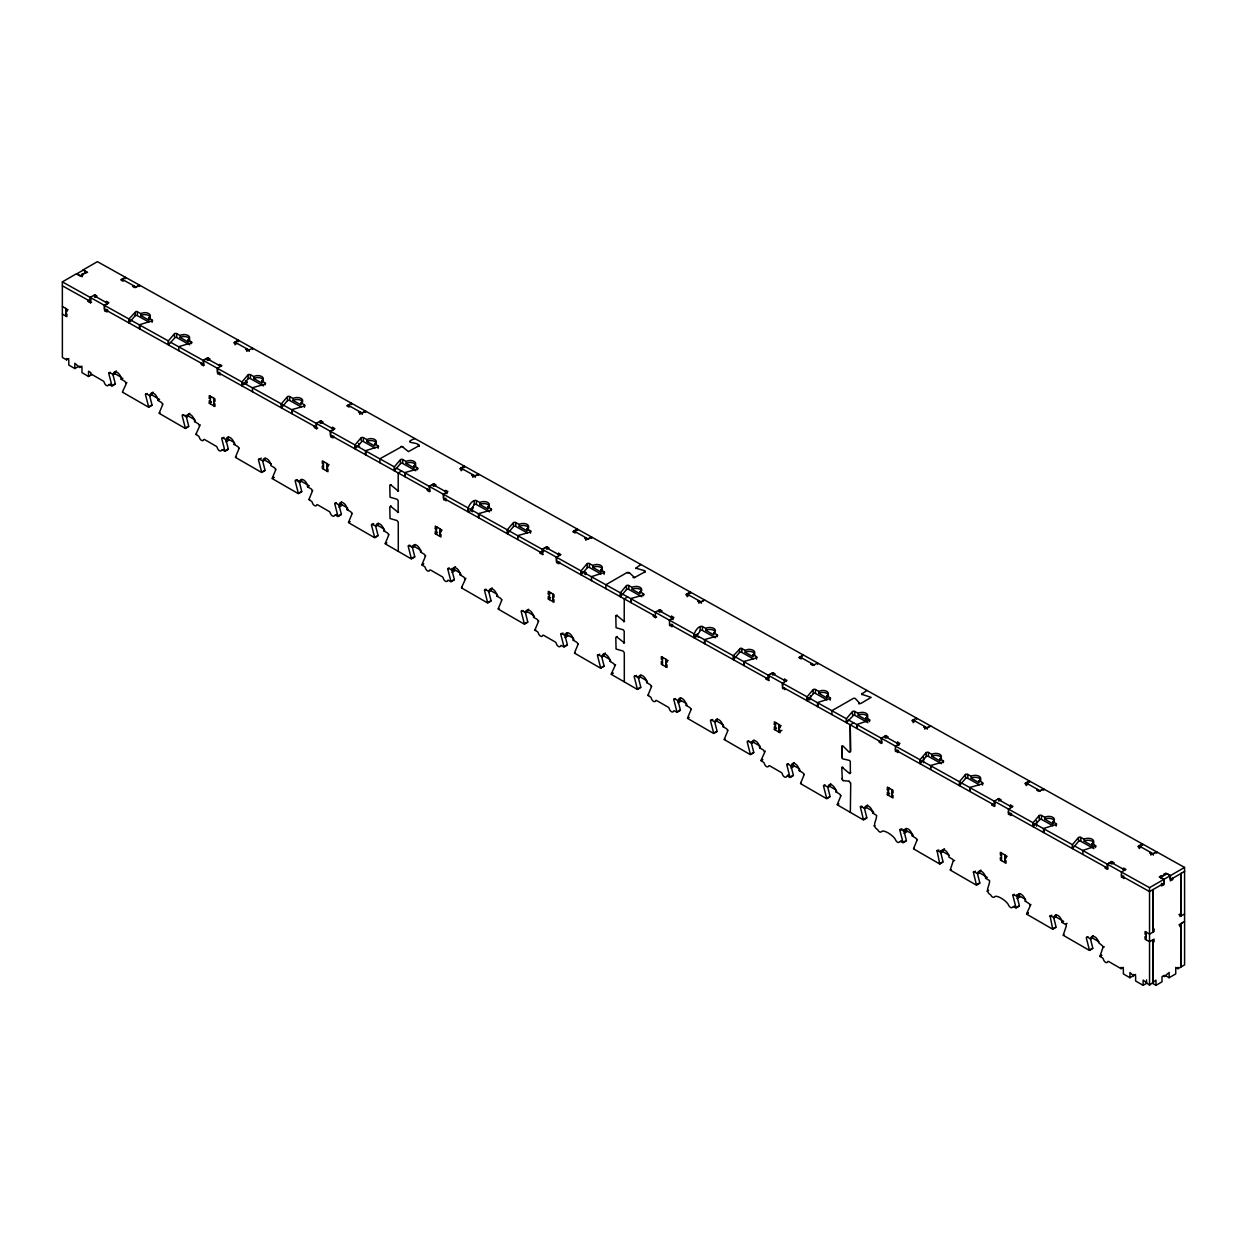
<?xml version="1.0" encoding="UTF-8"?>
<svg xmlns="http://www.w3.org/2000/svg" width="1247" height="1247" viewBox="0 0 1247 1247"><rect width="100%" height="100%" fill="white"/><g stroke="black" fill="none" stroke-linecap="round" stroke-linejoin="round"><path stroke-width="1.5" d="M68.788 358.528L66.527 359.837L62.381 357.453L62.35 281.884L76.566 273.685L80.961 276.133L83.222 274.823L82.084 274.184L82.131 276.818M398.292 551.392L398.261 522.244L397.092 520.56L390.046 518.534L389.781 506.983L391.137 506.001M390.451 506.173L398.167 512.314L398.167 500.593L397.092 499.252L390.046 497.21L389.781 485.675L390.981 485.067L398.167 490.991L398.229 472.956L401.628 470.992M624.311 681.875L624.295 652.742L623.11 651.059L616.065 649.017L615.8 637.482L617.156 636.484M616.486 636.671L624.201 642.797L624.201 631.091L623.11 629.751L616.065 627.709L615.8 616.158L617 615.55L624.201 621.489L624.264 598.903L627.646 596.939M850.766 772.532L850.345 772.781A1.606 0.92 60 0 1 849.659 773.592L842.084 767.279A1.606 0.92 60 0 0 841.819 767.965L842.239 778.268M853.665 722.87L850.22 724.788L850.22 751.988A1.606 0.92 60 0 1 848.88 751.879L843.019 746.049A1.606 0.92 60 0 0 841.85 746.376L841.819 757.21A1.606 0.92 60 0 0 842.504 758.8L849.41 760.405A1.606 0.92 60 0 1 850.314 761.917L850.345 772.781M1146.539 979.893L1146.539 983.384L1143.14 985.333L1143.14 980.111L1149.547 985.114L1149.531 887.661L1074.805 846.089M1152.961 939.786L1152.929 983.166L1152.929 942.389L1154.067 941.734L1154.067 939.131L1149.547 941.734L1145.058 939.147L1145.058 936.544L1146.18 937.183M1181.252 873.352L1181.221 915.875L1178.945 914.565M82.084 274.184L87.555 272.314L83.159 269.866L97.391 261.667L1184.572 867.429L1184.603 913.911L1180.052 916.514L1180.052 913.895L1181.19 913.24L1181.19 873.274M906.429 840.837L903.046 842.801L900.318 841.289L899.274 842.177A3.195 1.839 60 0 1 895.642 840.088C894.458 836.176 883.079 828.522 881.333 831.827A3.195 1.839 60 0 1 877.701 829.738C871.435 825.919 876.329 821.617 876.657 815.6A1.559 0.904 60 0 0 876.049 815.039L872.651 813.075A5.58 3.227 60 0 0 872.37 811.236M1019.438 906.086L1016.056 908.05L1013.328 906.538L1012.283 907.426A3.195 1.839 60 0 1 1008.667 905.338C1007.467 901.425 996.104 893.756 994.342 897.076A3.195 1.839 60 0 1 990.726 894.972C984.444 891.153 989.339 886.866 989.666 880.85A1.559 0.904 60 0 0 989.058 880.273L985.66 878.324L987.359 877.342M1123.36 967.376L1121.1 968.685L1108.739 961.546A1.59 0.92 60 0 0 1107.679 961.811L1107.352 962.31A3.195 1.839 60 0 1 1103.735 960.221L1103.408 959.348A1.59 0.92 60 0 0 1102.348 957.852L1099.963 956.387M1092.247 948.39L1089.426 950.027L1086.246 937.682L1087.166 936.933L1090.766 938.991L1092.606 936.84A5.596 3.227 60 0 1 1093.105 935.889M867.694 717.851L867.616 716.807A5.58 3.164 -0.9 0 0 862.378 714.344A5.643 3.195 -0.9 0 0 860.555 714.484A5.596 3.18 -0.8 0 0 858.17 715.31M1093.713 843.783L1093.635 842.738A5.596 3.18 -0.8 0 0 1087.478 840.307L1086.573 840.431A5.549 3.149 -0.9 0 0 1084.22 841.242L1084.189 839.278L1080.79 837.392A1.606 0.904 -0.9 0 0 1078.53 837.407L1072.623 844.437L1072.669 847.399M842.239 756.96L841.85 746.376M418.867 446.395C420.208 441.095 400.49 444.337 414.892 438.57M861.88 694.002L866.93 690.448M645.12 571.438L644.668 572.498L644.59 570.69L635.876 568.18L640.911 564.517M862.036 693.8L861.864 693.503A1.606 0.904 -0.9 0 0 861.895 694.127A1.606 0.904 -0.9 0 0 862.628 694.579L871.139 697.369L860.913 703.448A1.574 0.904 -0.9 0 1 859.822 703.433L855.473 698.71A1.606 0.904 -0.9 0 0 854.647 698.304A1.606 0.904 -0.9 0 0 853.556 698.304L831.905 710.665L831.952 714.625M122.502 391.792L126.82 382.47M159.211 412.975L162.952 403.997M195.919 434.174L200.237 424.853M235.512 457.026L239.253 448.047M272.22 478.225L275.977 469.231M308.929 499.423L312.685 490.43M348.521 522.275L352.278 513.296M385.229 543.474L388.986 534.48M421.938 564.673L425.695 555.679M461.53 587.524L465.848 578.203M498.239 608.723L501.995 599.729M534.947 629.906L538.704 620.928M574.54 652.773L578.296 643.779M611.248 673.972L615.566 664.651M647.972 695.156L651.713 686.177M687.549 718.023L691.306 709.029M724.273 739.206L728.014 730.228M760.982 760.405L765.284 751.084M800.574 783.272L804.315 774.278M837.283 804.455L841.024 795.461M913.583 848.506L917.324 839.527M940.3 850.844L943.137 862.036L939.755 864L937.027 850.454A1.559 0.904 60 0 1 937.65 850.61L941.033 852.558A5.58 3.227 60 0 1 941.688 850.438L942.826 849.768A5.58 3.227 60 0 1 947.143 852.278L948.312 854.257A5.58 3.227 60 0 1 948.92 857.125L952.334 859.089A1.559 0.904 60 0 1 953.378 860.492L950.292 869.705M1026.593 913.755L1030.91 904.449M1053.715 917.636L1056.147 927.285L1052.764 929.249L1050.036 915.703A1.559 0.904 60 0 1 1050.66 915.844L1054.058 917.808A5.58 3.227 60 0 1 1054.697 915.672L1055.85 915.017A5.58 3.227 60 0 1 1060.168 917.527L1061.322 919.507A5.58 3.227 60 0 1 1061.945 922.359L1065.359 924.323A1.559 0.904 60 0 1 1066.388 925.742L1063.301 934.954M1100.01 956.137L1103.112 946.941A1.59 0.92 60 0 0 1102.473 945.849L1098.607 942.685A5.58 3.227 60 0 0 1095.427 937.214L1093.26 936.201A5.58 3.227 60 0 0 1090.766 938.991M906.475 828.538L906.304 828.865A5.612 3.242 60 0 0 906.023 830.393L904.324 831.359L900.318 829.271A1.621 0.935 60 0 0 899.804 830.066L902.999 842.395L905.821 840.774M1019.687 893.507L1019.313 894.115A5.612 3.242 60 0 0 1019.033 895.627L1017.349 896.609L1013.328 894.504A1.621 0.935 60 0 0 1012.829 895.315L1016.009 907.645L1018.83 906.008M400.895 446.66A1.59 0.904 -0.8 0 1 401.893 446.379L408.502 451.617L419.023 445.709M129.189 318.764L135.907 311.485A1.574 0.888 -0.9 0 1 137.341 311.719L140.755 313.605L143.623 312.716A5.565 3.149 -0.9 0 1 150.17 315.117A5.565 3.149 -0.9 0 1 150.201 316.379L148.674 318.016L148.689 319.996L140.786 315.585L140.755 313.605M242.261 385.682L248.184 378.667L248.122 375.207M281.339 407.816L281.276 403.872L287.465 396.64A1.606 0.904 -0.9 0 1 288.587 396.359L288.914 396.375A1.621 0.92 -0.9 0 1 289.725 396.608L293.107 398.494A5.612 3.18 -0.9 0 1 301.041 398.416A5.58 3.164 -0.9 0 1 301.01 402.906L301.057 404.885L293.139 400.474L293.107 398.494M281.604 407.613L287.511 400.583L287.465 397.123M394.613 470.571L400.521 463.557A1.59 0.904 -0.9 0 1 401.986 463.292A1.574 0.888 -0.9 0 1 402.781 463.525L415.843 470.805M489.51 511.847L476.463 504.567A1.574 0.888 -0.9 0 0 475.653 504.334A1.59 0.904 -0.8 0 0 474.203 504.599C464.632 521.87 466.721 503.429 474.141 500.655A1.59 0.904 -0.9 0 1 476.401 500.624L479.783 502.51A5.596 3.18 -0.9 0 1 487.702 502.432A5.596 3.18 -0.9 0 1 487.686 506.921L487.733 508.901L479.814 504.489L479.783 502.51M620.632 596.502L626.555 589.488A1.59 0.904 -0.9 0 1 628.005 589.223A1.574 0.888 -0.9 0 1 628.815 589.457L641.862 596.736M715.529 637.778L702.482 630.514A1.574 0.888 -0.9 0 0 701.671 630.265A1.59 0.904 -0.8 0 0 700.222 630.53C690.62 647.801 692.786 629.376 700.159 626.586A1.59 0.904 -0.9 0 1 702.42 626.571L705.802 628.457A5.596 3.164 -0.9 0 1 709.761 627.475L710.852 627.537A5.596 3.164 -0.9 0 1 715.248 631.216A5.565 3.149 -0.9 0 1 713.72 632.853L713.752 634.832L705.833 630.421L705.802 628.457M695.514 634.754L733.314 655.735L740.624 648.222A1.606 0.904 -0.8 0 1 741.762 648.487L745.145 650.373L748.013 649.469A5.596 3.164 -0.9 0 1 754.045 651.028A5.596 3.164 -0.9 0 1 753.048 654.784L753.094 656.748L745.176 652.352L745.145 650.373M846.666 722.449L853.696 715.139A1.606 0.904 -0.8 0 1 854.834 715.404L867.881 722.668M848.63 720.065L919.99 759.75L926.178 752.518A1.606 0.904 -0.9 0 1 927.316 752.237L927.643 752.253A1.606 0.904 -0.9 0 1 928.438 752.502L931.836 754.388A5.596 3.164 -0.9 0 1 936.871 753.469L937.931 753.64A5.596 3.18 -0.8 0 1 941.376 756.539L939.77 760.764L931.852 756.352L931.836 754.388M920.333 763.491L926.24 756.461L926.194 753.017M959.676 785.407L965.583 778.393L965.521 774.434L966.986 774.184A1.606 0.904 -0.9 0 1 967.781 774.418L971.179 776.304A5.596 3.18 -0.9 0 1 978.225 775.837A5.596 3.18 -0.9 0 1 980.298 779.671A5.565 3.149 -0.9 0 1 979.082 780.716L979.113 782.695L971.195 778.284L971.179 776.304M1033.342 826.465L1040.372 819.154A1.606 0.904 -0.9 0 1 1041.51 819.419L1052.936 825.779M1072.685 848.381L1078.593 841.351L1078.546 837.906M148.845 322.038L137.435 315.678A1.621 0.92 -0.9 0 0 136.624 315.429L135.175 315.694L129.252 322.724L129.205 319.762M168.594 344.64L175.313 337.36A1.574 0.888 -0.9 0 1 176.747 337.578L189.825 344.873M355.27 448.655L361.989 441.376A1.574 0.888 -0.9 0 1 363.423 441.594L374.879 447.969M469.495 508.823L507.295 529.804L513.483 522.571A1.606 0.92 -0.9 0 1 514.606 522.29A1.606 0.904 -0.8 0 1 515.744 522.54L519.126 524.441A5.596 3.18 -0.9 0 1 527.045 524.364A5.596 3.18 -0.9 0 1 527.029 528.853L527.076 530.817L519.157 526.405L519.126 524.441M527.232 532.859L515.806 526.499A1.574 0.888 -0.9 0 0 514.995 526.25A1.59 0.904 -0.9 0 0 513.546 526.515L507.435 533.7L507.295 529.804M600.898 573.901L589.472 567.541A1.59 0.904 -0.9 0 0 587.711 567.369L581.289 574.586L581.242 570.643L587.15 563.613A1.59 0.904 -0.9 0 1 588.6 563.348A1.574 0.888 -0.9 0 1 589.41 563.597L592.793 565.483A5.612 3.18 -0.9 0 1 598.373 564.626A5.612 3.18 -0.9 0 1 602.239 567.011L602.348 567.634A5.612 3.18 -0.9 0 1 600.711 569.895L600.742 571.859L592.824 567.463L592.793 565.483M753.25 658.79L741.825 652.43A1.574 0.888 -0.9 0 0 741.014 652.197A1.59 0.904 -0.9 0 0 739.565 652.462L733.376 659.694L733.314 655.735M807.323 700.518L813.73 693.301A1.59 0.904 -0.8 0 1 815.491 693.472L826.917 699.848M959.613 781.464L965.521 774.434M507.513 529.648L507.607 532.547M189.108 341.055L188.032 341.912L180.129 337.501L180.098 335.537L176.715 333.635A1.606 0.92 -0.9 0 0 175.905 333.401A1.59 0.904 -0.9 0 0 174.455 333.666L168.532 340.696L168.579 343.658M468.171 507.732L468.264 510.631M694.189 633.663L694.298 636.562M281.495 403.716L281.588 406.616M366.774 439.552L366.805 441.516L374.724 445.927L374.692 443.948L376.22 442.311A5.565 3.149 -0.9 0 0 376.22 441.079A5.565 3.149 -0.9 0 0 369.642 438.648L366.774 439.552L363.391 437.65A1.606 0.92 -0.9 0 0 362.581 437.416A1.59 0.904 -0.9 0 0 361.131 437.681L355.224 444.711L355.255 447.657M867.6 804.97L867.32 805.157A5.518 3.195 60 0 0 866.431 807.526L864.732 808.508L861.35 806.544A1.59 0.92 60 0 0 860.305 806.762L863.407 819.544L866.229 817.907M281.276 403.872L243.477 382.876M693.971 633.819L620.944 593.198M68.055 309.724L65.795 311.033L66.917 311.688L66.917 309.085L62.397 306.466M95.879 296.724L97.017 296.069L94.756 294.806L90.236 297.425L90.283 301.369L62.412 285.844M124.139 280.419L123.001 281.074L120.741 279.811L125.448 277.302L125.464 278.611M88.21 300.215L88.225 301.525L91.047 299.904M88.225 301.525L90.485 302.787L91.623 302.133M105.481 302.07L106.619 301.431L108.879 302.678L104.358 305.297L104.405 309.24L203.292 364.342L203.245 360.399L207.766 357.78L210.026 359.042L208.888 359.697M133.741 285.766L132.603 286.42L134.863 287.683L139.383 285.064M93.806 295.57L107.928 303.442L104.53 305.39L104.608 310.659L106.868 309.35M107.694 310.113L107.445 311.594M66.527 359.837L66.527 358.528L68.788 359.837L68.788 365.059L74.82 368.551L78.218 366.587M74.82 368.551L74.82 363.329L79.714 367.444L81.975 366.15M79.714 367.444L79.714 366.15L81.975 367.444L81.975 372.666L88.553 376.485L91.951 374.521M109.3 373.009L110.422 372.354M114.74 384.045L111.918 385.682L108.738 373.336A1.606 0.92 60 0 1 109.861 372.682L113.259 374.646L114.942 373.664A5.596 3.227 60 0 1 116.407 370.967M88.553 376.485L88.553 371.247L90.813 372.557L90.813 373.866L103.189 381.005A1.606 0.92 60 0 1 104.093 382.05L104.577 383.359A3.195 1.839 60 0 0 108.193 385.463L108.676 384.7A1.606 0.92 60 0 1 109.58 384.7L110.422 384.216M113.259 374.646A5.596 3.227 60 0 1 117.202 372.354A5.596 3.227 60 0 1 121.162 379.213L122.861 378.231M115.348 384.123L111.965 386.071L109.58 384.7M238.271 340.166L233.75 342.769L236.01 344.032L237.148 343.377M220.937 366.4L206.815 358.528L203.417 360.492L204.072 365.433M235.106 344.858L235.06 342.224L238.458 340.26L238.473 341.584M146.008 394.208L147.13 393.553M201.219 363.189L201.811 364.171M146.569 393.881L149.967 395.829L151.651 394.863A5.596 3.227 60 0 1 153.116 392.15M218.49 365.044L219.628 364.389L221.888 365.652L217.368 368.255L217.43 372.214L316.302 427.3L316.255 423.357L320.775 420.753L323.035 422.016L321.897 422.655M149.967 395.829A5.596 3.227 60 0 1 153.911 393.553A5.596 3.227 60 0 1 157.87 400.396L158.728 399.913M151.448 405.244L148.627 406.865L145.447 394.535A1.606 0.92 60 0 1 146.569 393.881M152.056 405.306L148.674 407.27L122.455 392.135M217.539 368.364L217.617 373.632L219.877 372.323M217.617 373.632L220.454 374.568M160.006 412.835L159.164 413.334L185.382 428.469L188.765 426.505M213.814 400.848L214.936 401.503L214.936 398.884L209.293 395.626L209.293 398.229L211.554 396.936M182.717 415.391L183.839 414.752M210.416 401.285L209.293 400.63L209.293 403.233L211.554 401.939M188.157 426.427L185.335 428.064L182.156 415.719A1.606 0.92 60 0 1 183.278 415.064L186.676 417.028L188.359 416.046A5.596 3.227 60 0 1 189.825 413.349M244.334 383.889L247.342 382.143M186.676 417.028A5.596 3.227 60 0 1 190.62 414.752A5.596 3.227 60 0 1 194.579 421.595L195.436 421.112M196.714 434.034L195.873 434.517L198.257 435.889A1.606 0.92 60 0 1 199.161 436.949L199.645 438.258A3.195 1.839 60 0 0 203.261 440.347L203.744 439.583A1.606 0.92 60 0 1 204.648 439.583L216.199 446.255A1.606 0.92 60 0 1 217.103 447.299L217.586 448.608A3.195 1.839 60 0 0 221.202 450.713L221.685 449.949A1.606 0.92 60 0 1 222.59 449.949L223.431 449.45M222.309 438.258L224.008 437.276M227.749 449.294L224.928 450.915L221.748 438.585A1.606 0.92 60 0 1 222.87 437.931L226.268 439.879L227.952 438.913A5.596 3.227 60 0 1 228.404 437.058M225.956 441.874L229.261 439.973M226.268 439.879A5.596 3.227 60 0 1 230.212 437.603A5.596 3.227 60 0 1 234.171 444.446L235.028 443.963M228.357 449.356L224.974 451.32L222.59 449.949M236.306 456.885L235.465 457.384L261.683 472.519L265.081 470.555M350.158 406.351L349.02 407.005L346.76 405.743L351.467 403.233L351.483 404.558M314.228 426.147L314.821 427.144M259.017 459.457L261.278 458.148M314.244 427.472L316.504 428.719L317.642 428.08M264.458 470.478L261.636 472.114L258.456 459.769A1.606 0.92 60 0 1 259.579 459.13L262.977 461.078L264.676 460.096A5.596 3.227 60 0 1 265.112 458.257M331.499 428.017L332.637 427.362L334.897 428.625L330.377 431.228L330.439 435.172L429.311 490.274L429.264 486.33L433.785 483.711L436.045 484.974L434.907 485.629M365.402 410.996L360.882 413.614L358.622 412.352L359.76 411.697L359.791 414.331M348.1 406.506L348.069 405.197L362.207 413.069L365.589 411.105L365.605 412.414M319.84 422.827L319.824 421.502L333.947 429.373L330.549 431.337L330.642 436.59L332.325 435.624M333.728 436.045L333.463 437.526M272.781 477.897L273.919 477.242M273.872 477.601L272.173 478.567L298.392 493.703L301.79 491.754M295.726 480.641L297.425 479.659M329.083 464.788L326.823 466.097L327.961 466.752L327.961 464.133L322.303 460.876L322.303 463.479L323.441 464.133M301.166 491.677L298.345 493.313L295.165 480.968A1.606 0.92 60 0 1 296.287 480.313L299.685 482.277L301.384 481.295A5.596 3.227 60 0 1 301.821 479.456M299.685 482.277A5.596 3.227 60 0 1 303.645 479.986A5.596 3.227 60 0 1 307.588 486.844L308.445 486.346M309.739 499.283L308.882 499.766L311.267 501.138A1.606 0.92 60 0 1 312.171 502.198L312.654 503.507A3.195 1.839 60 0 0 316.27 505.596L316.754 504.832A1.606 0.92 60 0 1 317.658 504.832L329.208 511.504A1.606 0.92 60 0 1 330.112 512.548L330.595 513.858A3.195 1.839 60 0 0 334.212 515.946L334.695 515.198A1.606 0.92 60 0 1 335.599 515.198L337.298 514.216M335.318 503.507L336.456 502.853M340.758 514.543L337.937 516.164L334.757 503.835A1.606 0.92 60 0 1 335.879 503.18L339.278 505.129L340.977 504.147A5.596 3.227 60 0 1 341.616 502.027M338.966 507.124L342.27 505.222M339.278 505.129A5.596 3.227 60 0 1 343.237 502.853A5.596 3.227 60 0 1 347.18 509.696L348.038 509.212M389.89 485.161L390.888 484.615M341.382 514.606L337.984 516.57L335.599 515.198M397.622 491.287L398.604 490.757M350.173 521.651L348.474 522.618L374.692 537.769L378.09 535.805M464.289 466.097L459.769 468.716L462.029 469.963L463.167 469.324M446.972 493.656L446.956 492.347L432.834 484.475L429.436 486.424L430.09 491.365M461.125 470.789L461.078 468.155L464.476 466.207L464.492 467.516M427.238 489.12L427.83 490.102M372.027 524.691L373.726 523.724M397.622 512.595L398.604 512.065M377.467 535.727L374.646 537.363L371.466 525.018A1.606 0.92 60 0 1 372.588 524.364L375.986 526.328L377.685 525.346A5.596 3.227 60 0 1 378.324 523.226M444.509 490.975L445.647 490.336L447.907 491.583L443.386 494.202L443.449 498.145L542.336 553.247L542.274 549.288L546.794 546.685L549.054 547.947L547.916 548.602M478.412 473.969L473.891 476.588L471.631 475.325L472.769 474.671L472.8 477.305M446.956 492.347L443.573 494.295L443.651 499.564L446.473 500.499M461.078 468.155L475.216 476.027L478.599 474.078L478.614 475.388M375.986 526.328A5.596 3.227 60 0 1 379.945 524.036A5.596 3.227 60 0 1 383.889 530.895L384.746 530.411M443.651 499.564L445.912 498.254M386.882 542.835L385.183 543.817L411.401 558.952L414.799 557.004M442.093 530.037L439.832 531.331L440.97 531.986L440.97 529.383L435.312 526.125L435.312 528.728L437.572 527.419M472.613 511.769L471.475 511.114L471.475 508.714L473.174 507.747M408.735 545.89L409.873 545.235M436.45 531.768L435.312 531.128L435.312 533.732L437.572 532.422M414.175 556.926L411.354 558.562L408.174 546.217A1.606 0.92 60 0 1 409.297 545.562L412.695 547.527L414.394 546.545A5.596 3.227 60 0 1 415.033 544.409M412.695 547.527A5.596 3.227 60 0 1 416.654 545.235A5.596 3.227 60 0 1 420.598 552.094L421.455 551.595M422.515 564.345L423.637 563.691M423.59 564.034L421.891 565.016L424.276 566.387A1.606 0.92 60 0 1 425.352 567.868A3.195 1.839 60 0 0 427.472 570.845A3.195 1.839 60 0 0 429.607 570.331A1.606 0.92 60 0 1 430.667 570.082L442.217 576.753A1.606 0.92 60 0 1 443.277 578.234A3.195 1.839 60 0 0 445.413 581.196A3.195 1.839 60 0 0 447.548 580.697A1.606 0.92 60 0 1 448.608 580.432L450.993 581.819L454.391 579.855M448.328 568.741L449.466 568.102M453.768 579.777L450.946 581.414L447.767 569.068A1.606 0.92 60 0 1 448.889 568.429L452.287 570.378L453.986 569.396A5.596 3.227 60 0 1 455.451 566.699M451.991 572.373L455.28 570.456M452.287 570.378A5.596 3.227 60 0 1 456.246 568.102A5.596 3.227 60 0 1 460.19 574.945L461.047 574.462M462.341 587.384L461.484 587.867L487.702 603.002L491.1 601.054M577.299 529.071L572.778 531.674L575.038 532.937L576.176 532.282M574.119 532.438L574.103 531.128L577.486 529.164L577.501 530.489M540.247 552.094L540.278 553.403L543.661 551.439M540.278 553.403L543.1 554.338M485.036 589.94L486.174 589.285M490.476 600.976L487.655 602.613L484.475 590.267A1.606 0.92 60 0 1 485.613 589.613L488.995 591.577L490.695 590.595A5.596 3.227 60 0 1 492.16 587.898M557.518 553.949L558.656 553.294L560.916 554.556L556.396 557.16L556.458 561.119L655.345 616.205M591.421 536.943L586.901 539.546L584.64 538.283L585.778 537.644L585.809 540.263M488.995 591.577A5.596 3.227 60 0 1 492.955 589.285A5.596 3.227 60 0 1 496.914 596.144L497.756 595.645M556.521 557.238L556.598 562.506L558.297 561.524M559.685 561.945L559.42 563.426M499.049 608.583L498.192 609.066L524.41 624.201L527.808 622.237M552.842 596.58L553.98 597.235L553.98 594.632L548.321 591.359L548.321 593.977L550.582 592.668M584.484 573.963L586.184 572.981M521.745 611.139L522.883 610.484M549.459 597.017L548.321 596.362L548.321 598.981L550.582 597.672M527.2 622.175L524.364 623.796L521.184 611.466A1.606 0.92 60 0 1 522.322 610.812L525.704 612.76L527.403 611.794A5.596 3.227 60 0 1 528.557 609.222M525.704 612.76A5.596 3.227 60 0 1 529.663 610.484A5.596 3.227 60 0 1 533.622 617.327L534.464 616.844M644.652 572.014L634.52 577.548L629.236 572.607L627.194 572.451L605.871 584.734L605.933 588.678M535.758 629.766L534.901 630.265L537.286 631.637A1.606 0.92 60 0 1 538.361 633.117A3.195 1.839 60 0 0 540.481 636.095A3.195 1.839 60 0 0 542.616 635.58A1.606 0.92 60 0 1 543.676 635.331L555.227 641.987A1.606 0.92 60 0 1 556.302 643.483A3.195 1.839 60 0 0 558.422 646.445A3.195 1.839 60 0 0 560.558 645.946A1.606 0.92 60 0 1 561.618 645.681L564.003 647.053L567.401 645.104M561.337 633.99L563.036 633.008M566.793 645.026L563.956 646.663L560.776 634.318A1.606 0.92 60 0 1 561.914 633.663L565.296 635.627L566.995 634.645A5.596 3.227 60 0 1 567.432 632.806M565 637.607L568.289 635.705M565.296 635.627A5.596 3.227 60 0 1 569.255 633.336A5.596 3.227 60 0 1 573.215 640.194L574.056 639.711M615.924 615.644L616.906 615.114M623.64 621.785L624.622 621.24M575.35 652.633L574.493 653.116L600.711 668.252L604.109 666.303M660.926 611.56L662.063 610.905L659.803 609.658L655.283 612.261L655.532 617.624L656.67 616.969M690.308 592.044L685.788 594.648L688.048 595.91L689.186 595.255M687.159 596.736L687.113 594.102L690.511 592.138L690.526 593.463M653.257 615.052L653.833 616.034M598.046 655.189L599.745 654.207M623.64 643.093L624.622 642.564M670.527 616.922L671.665 616.267L673.926 617.53L669.405 620.133L669.655 625.495L672.476 626.43M603.501 666.225L600.664 667.846L597.484 655.517A1.606 0.92 60 0 1 598.622 654.862L602.005 656.826L603.704 655.844A5.596 3.227 60 0 1 605.496 653.054M704.446 599.901L699.926 602.519L697.665 601.257L698.788 600.602L698.834 603.236M669.577 620.227L672.975 618.278L672.99 619.588M687.113 594.102L701.25 601.974L704.633 600.01M669.655 625.495L671.915 624.186M602.005 656.826A5.596 3.227 60 0 1 605.964 654.535A5.596 3.227 60 0 1 609.923 661.393L610.765 660.894M672.741 624.95L671.915 626.758M611.825 673.645L612.947 672.99M612.9 673.333L611.201 674.315L637.42 689.451L640.818 687.487M696.372 634.645L697.494 633.99M634.754 676.388L636.453 675.406M668.111 660.52L665.851 661.83L666.989 662.484L666.989 659.881L661.331 656.608L661.331 659.227L662.469 659.881M640.21 687.424L637.373 689.045L634.193 676.716A1.606 0.92 60 0 1 635.331 676.061L638.713 678.009L640.412 677.043A5.596 3.227 60 0 1 640.849 675.188M638.713 678.009A5.596 3.227 60 0 1 642.673 675.734A5.596 3.227 60 0 1 646.632 682.577L647.474 682.093M648.767 695.015L647.91 695.499L650.295 696.886A1.606 0.92 60 0 1 651.37 698.367A3.195 1.839 60 0 0 653.49 701.344A3.195 1.839 60 0 0 655.626 700.83A1.606 0.92 60 0 1 656.701 700.58L668.236 707.236A1.606 0.92 60 0 1 669.312 708.732A3.195 1.839 60 0 0 671.432 711.694A3.195 1.839 60 0 0 673.567 711.18A1.606 0.92 60 0 1 674.627 710.93L677.012 712.302L680.41 710.354M674.346 699.24L675.484 698.585M679.802 710.276L676.965 711.912L673.785 699.567A1.606 0.92 60 0 1 674.923 698.912L678.306 700.876L680.005 699.894A5.596 3.227 60 0 1 680.644 697.759M678.009 702.856L681.298 700.954M678.306 700.876A5.596 3.227 60 0 1 682.265 698.585A5.596 3.227 60 0 1 686.224 705.443L687.066 704.945M689.201 717.384L687.502 718.366L713.72 733.501L717.119 731.537M773.935 674.533L775.073 673.879L772.813 672.616L768.292 675.235L768.355 679.179L669.468 624.077M803.317 655.002L798.797 657.621L801.057 658.868L802.195 658.213M800.153 658.385L800.138 657.075L803.52 655.111M766.266 678.009L766.282 679.334L769.103 677.698M766.282 679.334L769.103 680.27M711.071 720.439L712.754 719.457M783.552 679.88L784.675 679.225L786.935 680.488L782.415 683.107L782.602 688.422L785.439 689.357M811.797 663.575L810.675 664.23L812.935 665.477L817.642 662.983L817.658 664.292M716.511 731.475L713.674 733.096L710.494 720.766A1.606 0.92 60 0 1 711.632 720.111L715.014 722.06L716.713 721.093A5.596 3.227 60 0 1 717.352 718.958M782.602 688.422L783.74 687.783M715.014 722.06A5.596 3.227 60 0 1 718.973 719.784A5.596 3.227 60 0 1 722.933 726.627L723.774 726.144M725.068 739.066L724.226 739.565L750.445 754.7L753.827 752.736M809.381 699.894L810.519 699.24L810.519 695.67M781.136 725.77L778.876 727.079L779.999 727.734L779.999 725.115L774.356 721.857L774.356 724.46L776.616 723.166M747.779 741.622L748.901 740.983M775.478 727.515L774.356 726.861L774.356 729.464L776.616 728.17M753.219 752.658L750.398 754.295L747.202 741.949A1.606 0.92 60 0 1 748.34 741.31L751.723 743.259L753.422 742.277A5.596 3.227 60 0 1 754.061 740.157M781.885 730.337L778.876 732.083L778.876 724.46M751.723 743.259A5.596 3.227 60 0 1 755.682 740.983A5.596 3.227 60 0 1 759.641 747.826L760.483 747.343M761.543 760.078L762.665 759.423M762.618 759.766L760.935 760.748L763.32 762.135A1.606 0.92 60 0 1 764.38 763.616A3.195 1.839 60 0 0 766.515 766.578A3.195 1.839 60 0 0 768.635 766.079A1.606 0.92 60 0 1 769.711 765.814L781.245 772.485A1.606 0.92 60 0 1 782.321 773.966A3.195 1.839 60 0 0 784.457 776.943A3.195 1.839 60 0 0 786.576 776.429A1.606 0.92 60 0 1 787.652 776.18L790.037 777.551L793.419 775.603M787.371 764.489L788.494 763.834M792.811 775.525L789.975 777.146L786.795 764.816A1.606 0.92 60 0 1 787.933 764.162L791.315 766.126L793.014 765.144A5.596 3.227 60 0 1 794.168 762.572M791.019 768.105L794.308 766.204M791.315 766.126A5.596 3.227 60 0 1 795.274 763.834A5.596 3.227 60 0 1 799.233 770.693L800.075 770.194M850.766 751.224L850.22 724.788M801.369 783.116L800.527 783.615L826.745 798.75L830.128 796.786M882.003 743.165L881.302 738.193L885.822 735.59L888.082 736.852L886.96 737.507M915.204 721.187L914.082 721.842L911.822 720.579L916.529 718.085L916.545 719.394M879.166 740.921L879.743 741.903M896.562 742.853L897.684 742.199L899.944 743.461L895.424 746.065L895.502 751.333L898.323 752.268M824.08 785.688L825.202 785.033M930.465 725.848L925.944 728.451L923.684 727.188L924.806 726.533L924.853 729.168M913.178 722.668L913.147 720.033L927.269 727.905L930.652 725.957M829.52 796.708L826.699 798.345L823.503 786.015A1.606 0.92 60 0 1 824.641 785.361L828.024 787.309L829.723 786.327A5.596 3.227 60 0 1 830.876 783.771M841.819 778.533A1.59 0.92 60 0 0 842.084 779.515L842.504 780.108A1.59 0.92 60 0 0 843.284 780.606L843.705 780.373M895.502 751.333L897.762 750.024M898.588 750.788L897.762 752.596M843.284 780.606L849.316 781.214M850.345 812.374L850.735 782.991M828.024 787.309A5.596 3.227 60 0 1 831.983 785.033A5.596 3.227 60 0 1 835.942 791.876L836.784 791.393M838.919 803.832L837.236 804.798L863.454 819.949L866.836 817.985M891.886 792.328L893.008 792.983L893.008 790.364L887.365 787.106L887.365 789.71L889.625 788.416M860.789 806.871L861.911 806.232M888.488 792.765L887.365 792.11L887.365 794.713L889.625 793.404M872.651 813.075L873.788 812.421M873.944 825.997L874.786 825.514M900.381 829.738L902.064 828.756M904.028 833.355L907.333 831.453M900.661 841.429L901.503 840.93M904.324 831.359A5.58 3.227 60 0 1 905.493 828.803A5.596 3.227 60 0 1 907.567 828.741L908.284 829.084A5.596 3.227 60 0 1 912.243 835.926L913.365 835.287M994.95 806.108L994.311 801.166L998.831 798.563L1001.092 799.81L999.969 800.465M1029.352 780.934L1024.831 783.552L1027.092 784.815L1028.214 784.16M1026.187 785.641L1026.156 783.007L1029.539 781.043L1029.57 782.368M914.378 848.365L913.537 848.864L939.755 864M992.113 803.863L992.129 805.172L994.95 803.536M1009.571 805.827L1010.693 805.172L1012.954 806.419L1008.433 809.038L1008.511 814.307L1011.333 815.226M1037.816 789.507L1036.693 790.162L1038.954 791.424L1043.474 788.805M937.089 850.922L938.773 849.955M941.033 852.558L942.732 851.576A5.612 3.242 60 0 1 943.62 849.207L944.197 848.88A5.612 3.242 60 0 1 944.525 848.786M1008.511 814.307L1010.771 812.997M1011.598 813.761L1010.771 815.554M939.708 863.594L942.529 861.958M953.472 861.038L954.594 860.383M951.087 869.564L950.245 870.047L976.463 885.183L979.846 883.235M973.798 872.121L975.497 871.139M1007.155 856.268L1004.895 857.577L1006.017 858.217L1006.017 855.613L1000.375 852.356L1000.375 854.959L1001.497 855.613M979.238 883.157L976.417 884.793L973.315 872.012A1.59 0.92 60 0 1 974.375 871.809L977.757 873.757L979.441 872.775A5.518 3.195 60 0 1 980.329 870.422L980.906 870.079M986.954 891.246L988.653 890.264M1013.39 894.987L1014.512 894.333M1017.038 898.604L1020.342 896.702M1013.671 906.678L1014.512 906.179M1017.349 896.609A5.58 3.227 60 0 1 1020.576 893.99L1021.293 894.333A5.58 3.227 60 0 1 1025.237 901.176L1025.813 900.848M1124.841 870.047L1110.718 862.176L1107.32 864.14L1107.959 869.065M1142.361 843.907L1137.841 846.51L1140.101 847.773L1141.223 847.118M1112.979 863.438L1114.101 862.784L1111.841 861.521L1107.32 864.14L1107.383 868.083L1008.496 812.982L1008.48 811.672M1139.197 848.615L1139.166 845.98L1142.548 844.016L1142.579 845.341M1105.123 866.821L1105.699 867.818M1027.154 913.428L1028.292 912.773M1028.245 913.131L1026.546 914.098L1052.764 929.249M1122.581 868.785L1123.703 868.13L1125.963 869.393L1121.443 872.012L1121.521 877.264L1124.358 878.2M1156.483 851.779L1151.963 854.382L1149.703 853.135L1150.825 852.48L1150.872 855.115M1139.166 845.98L1153.288 853.852L1156.686 851.888L1156.702 853.197M1050.099 916.171L1051.798 915.189M1121.521 877.264L1123.781 875.971M1054.058 917.808L1055.741 916.826A5.612 3.242 60 0 1 1056.396 914.69M1061.961 922.375L1063.099 921.72M1052.717 928.844L1055.539 927.207M1065.92 924.011L1067.042 923.357M1162.625 876.251L1161.503 875.628L1159.242 876.922L1163.763 879.447L1163.81 883.39L1149.531 891.574L1121.505 875.955L1121.489 874.63M1064.096 934.814L1063.255 935.297L1089.473 950.432L1092.855 948.468M1149.531 887.661L1184.572 867.429M1184.65 871.388L1170.403 879.587L1170.341 875.643L1166.974 873.648L1160.38 877.452L1163.763 879.416L1163.763 884.637L1161.503 885.947L1161.503 884.637M1172.616 878.215L1172.616 879.525L1170.356 880.834L1170.356 875.612L1165.82 873.118L1163.56 874.428L1164.698 875.051M1086.807 937.354L1087.93 936.7M1103.19 947.471L1104.328 946.816M1100.571 955.81L1101.709 955.155M1099.963 956.48L1101.662 955.498M1175.734 967.391L1177.994 968.701L1184.588 964.882L1184.603 921.517L1181.205 923.481L1181.19 966.846L1181.19 926.085L1180.052 926.739L1180.052 924.121L1184.572 921.517L1184.572 913.895M1121.1 968.685L1121.1 967.376L1123.36 968.685L1123.36 973.923L1129.953 977.726L1135.612 974.453M1149.547 985.114L1155.953 980.111L1155.953 985.333L1152.555 983.384M1155.953 985.333L1162.001 981.841L1162.001 976.619L1164.262 975.325L1164.262 976.619L1169.14 972.504L1169.14 977.726L1165.742 975.762M1169.14 977.726L1175.734 973.923L1175.734 968.701L1177.994 967.391L1177.994 968.701M252.564 391.698L252.424 387.801M404.854 472.644L404.823 476.635M630.873 598.576L630.935 602.519M1082.926 850.438L1082.895 854.444M842.084 767.279L843.019 767.357M1033.327 825.467L1033.28 822.506L1039.187 815.491A1.606 0.904 -0.9 0 1 1041.448 815.46L1044.846 817.362L1044.877 819.326L1046.373 818.702A5.643 3.195 -0.9 0 1 1049.054 818.359A5.596 3.18 -0.8 0 1 1054.307 820.822M818.827 691.415L821.679 690.526A5.612 3.18 -0.9 0 1 828.257 692.942L828.367 693.566A5.612 3.18 -0.9 0 1 826.73 695.826L826.761 697.806L818.843 693.394L818.827 691.415L815.429 689.529A1.574 0.888 -0.9 0 0 814.634 689.295A1.59 0.904 -0.9 0 0 813.169 689.56L807.261 696.574L807.308 699.536M930.917 769.383L930.48 765.596M405.15 472.519L417.418 469.043A1.59 0.904 -0.9 0 0 417.418 467.765L414.035 465.879A5.596 3.18 -0.9 0 0 414.02 461.39A5.596 3.18 -0.9 0 0 406.117 461.468L402.734 459.582A1.574 0.888 -0.9 0 0 401.924 459.348A1.59 0.904 -0.9 0 0 400.474 459.597L394.551 466.627L394.598 469.589M631.169 598.451L643.436 594.975A1.59 0.904 -0.9 0 0 643.436 593.697L640.054 591.811A5.596 3.18 -0.9 0 0 640.054 587.321A5.596 3.18 -0.9 0 0 632.135 587.399L628.753 585.513A1.59 0.904 -0.9 0 0 626.493 585.544L620.585 592.559L620.616 595.52M1043.864 828.413L1056.614 824.283A1.606 0.904 -0.8 0 0 1056.147 823.644L1052.749 821.757A5.596 3.164 -0.8 0 0 1054.276 818.889A5.596 3.18 -0.9 0 0 1047.698 816.458A5.596 3.164 -0.8 0 0 1044.846 817.362M139.773 324.672L152.493 320.728A1.574 0.888 -0.8 0 0 152.399 320.183A1.606 0.92 -0.9 0 0 152.056 319.902L148.674 318.016M179.116 346.588L191.835 342.644A1.574 0.888 -0.8 0 0 191.742 342.099A1.621 0.92 -0.9 0 0 191.399 341.834L188.016 339.932A5.565 3.149 -0.9 0 0 186.224 334.804A5.565 3.149 -0.9 0 0 182.966 334.632M252.782 387.63L265.065 384.154A1.606 0.904 -0.9 0 0 265.065 382.876L261.683 380.99A5.596 3.18 -0.9 0 0 261.683 376.5A5.596 3.18 -0.9 0 0 253.765 376.578L250.382 374.692A1.606 0.904 -0.9 0 0 248.122 374.708L242.214 381.738L242.245 384.7M292.125 409.562L304.408 406.07A1.606 0.904 -0.9 0 0 304.408 404.792L301.026 402.906M365.807 450.603L378.511 446.66A1.574 0.888 -0.8 0 0 378.418 446.114A1.621 0.92 -0.9 0 0 378.075 445.849L374.692 443.948M478.817 513.577L491.084 510.085A1.59 0.904 -0.9 0 0 491.521 509.259A1.574 0.888 -0.8 0 0 491.084 508.807L487.702 506.921M518.16 535.493L530.427 532.017A1.59 0.904 -0.9 0 0 530.863 531.175A1.574 0.888 -0.8 0 0 530.427 530.739L527.045 528.837M704.836 639.508L717.103 636.032A1.59 0.904 -0.9 0 0 717.539 635.191A1.574 0.888 -0.8 0 0 717.103 634.754L713.72 632.853M744.178 661.424L756.446 657.948A1.59 0.904 -0.9 0 0 756.882 657.122A1.574 0.888 -0.8 0 0 756.446 656.67L753.063 654.784M817.845 702.466L830.596 698.351A1.606 0.904 -0.8 0 0 830.112 697.712L826.73 695.826M930.854 765.44L943.137 761.964A1.606 0.904 -0.9 0 0 943.465 760.966A1.59 0.904 -0.8 0 0 943.122 760.686L939.739 758.8M970.197 787.356L982.465 783.88A1.606 0.904 -0.9 0 0 982.807 782.882A1.59 0.904 -0.8 0 0 982.465 782.602L979.082 780.716M634.894 577.501L632.993 577.595M629.454 572.778L627.553 572.856M235.06 342.224L249.182 350.095L249.213 351.405M574.103 531.128L588.225 539L591.608 537.036L591.624 538.361M800.138 657.075L814.26 664.947M1026.156 783.007L1040.279 790.879L1043.661 788.915L1043.692 790.239M600.711 569.895L604.094 571.781A1.606 0.904 -0.8 0 1 604.561 572.42L591.53 576.644L591.514 580.65M846.651 721.452L846.604 718.49L852.512 711.476A1.606 0.904 -0.9 0 1 854.772 711.445L858.17 713.346A5.565 3.149 -0.9 0 1 861.022 712.442A5.596 3.164 -0.9 0 1 867.055 714.001A5.596 3.164 -0.9 0 1 866.073 717.742L866.104 719.722L858.185 715.31L858.17 713.346M866.073 717.742L869.455 719.628A1.606 0.904 -0.9 0 1 869.892 720.08L857.188 724.398L857.25 728.342M1084.189 839.278A5.565 3.149 -0.9 0 1 1087.041 838.374A5.596 3.164 -0.9 0 1 1093.073 839.932A5.596 3.164 -0.9 0 1 1092.091 843.673L1095.474 845.575A1.606 0.904 -0.9 0 1 1095.91 846.027L1083.207 850.329L1083.222 851.311M253.765 376.578L253.796 378.558L261.714 382.954A5.596 3.18 -0.9 0 0 262.306 382.548M406.117 461.468L406.148 463.448L414.051 467.843A5.549 3.149 -0.9 0 0 414.659 467.438M632.135 587.399L632.167 589.379L640.085 593.79L640.054 591.811M1044.877 819.326L1052.78 823.737A5.596 3.18 -0.8 0 0 1053.372 823.332M1084.22 841.242L1092.123 845.653A5.596 3.18 -0.8 0 0 1093.198 844.796M263.491 385.915L250.444 378.636A1.606 0.904 -0.9 0 0 248.169 378.667M301.197 406.927L289.772 400.552A1.606 0.904 -0.9 0 0 287.511 400.583M941.563 763.725L928.501 756.446A1.606 0.904 -0.9 0 0 926.24 756.461M979.269 784.737L967.843 778.362A1.606 0.904 -0.9 0 0 965.583 778.393M1093.915 848.615L1080.853 841.335A1.606 0.904 -0.8 0 0 1078.593 841.351M559.903 555.274L545.843 547.433L542.461 549.397L542.539 554.666M672.975 618.278L658.837 610.407L658.868 611.716M785.922 681.205L771.862 673.364L768.464 675.328L768.542 680.597M997.709 799.202L1011.831 807.074M62.35 281.884L128.924 318.983L128.971 322.926M130.467 319.918L168.267 340.899L168.314 344.858M170.901 342.442L241.934 381.956L241.996 385.9M282.227 404.48L354.943 444.914L355.005 448.858M356.377 445.787L394.286 466.846L394.333 470.789M396.593 468.202L467.952 507.888M508.262 530.411L580.962 570.861L581.024 574.805M582.365 571.703L620.305 592.777L620.367 596.721M734.265 656.343L806.98 696.792L807.043 700.736M808.368 697.634L846.323 718.708L846.386 722.652M921.362 760.592L959.333 781.682L959.395 785.626M960.112 782.181L1032.999 822.724L1033.062 826.667M1034.371 823.55L1072.342 844.64L1072.404 848.599M782.477 687.05L881.364 742.152M994.373 805.11L895.486 750.024L895.471 748.699M104.608 310.659L106.868 311.921M201.235 364.498L203.495 365.761M330.642 436.59L332.887 437.853M427.269 490.43L429.529 491.692M556.598 562.506L558.859 563.753M653.272 616.361L655.532 617.624M879.182 742.23L881.442 743.493M992.129 805.172L994.389 806.435M1105.138 868.146L1107.398 869.393M1170.356 878.215L1172.616 879.525M1161.503 883.328L1163.763 884.637M695.81 635.627L698.632 637.248M358.466 443.48L359.604 444.119M471.475 508.714L472.613 509.368L472.613 506.765M245.456 380.616L246.579 381.27L246.579 383.889M358.466 445.865L359.604 446.52M1178.929 924.775L1181.19 926.085M1146.18 934.798L1145.058 934.143L1145.058 931.54L1149.578 934.143L1154.067 931.509L1154.067 928.906L1152.929 929.561L1152.929 889.579L1152.961 932.179M65.795 313.433L66.917 314.088L66.917 316.691L62.397 314.088M209.293 398.229L210.416 398.884M435.312 528.728L436.45 529.383M548.321 593.977L549.459 594.632M774.356 724.46L775.478 725.115M887.365 789.71L888.488 790.364M213.814 403.233L214.936 403.888L214.936 406.506L209.293 403.233M323.441 466.534L322.303 465.879L322.303 468.482L327.961 471.74L327.961 469.137L326.823 468.482M439.832 533.732L440.97 534.386L440.97 536.989L435.312 533.732M552.842 598.981L553.98 599.636L553.98 602.239L548.321 598.981M662.469 662.266L661.331 661.611L661.331 664.23L666.989 667.488L666.989 664.869L665.851 664.23M778.876 729.464L779.999 730.119L779.999 732.737L774.356 729.464M891.886 794.713L893.008 795.368L893.008 797.971L887.365 794.713M1001.497 857.998L1000.375 857.359L1000.375 859.962L1006.017 863.22L1006.017 860.617L1004.895 859.962M114.942 373.664L121.536 377.467M151.651 394.863L159.569 399.43M188.359 416.046L194.953 419.849M227.952 438.913L234.545 442.716M264.676 460.096L271.254 463.915M301.384 481.295L309.287 485.862M340.977 504.147L347.554 507.965M377.685 525.346L384.279 529.149M414.394 546.545L420.987 550.348M453.986 569.396L460.579 573.199M490.695 590.595L497.288 594.398M527.403 611.794L533.997 615.597M566.995 634.645L573.589 638.448M603.704 655.844L610.297 659.647M640.412 677.043L647.006 680.846M680.005 699.894L686.598 703.698M716.713 721.093L723.307 724.897M753.422 742.277L760.015 746.096M793.014 765.144L799.608 768.947M829.723 786.327L836.316 790.146M866.431 807.526L873.025 811.329M906.023 830.393L912.617 834.196M942.732 851.576L949.326 855.38M979.441 872.775L986.034 876.579M1019.033 895.627L1025.626 899.446M1055.741 916.826L1063.66 921.393M1092.45 938.009L1099.043 941.812M121.162 379.213L124.56 381.161A1.606 0.92 60 0 1 125.682 383.125M157.87 400.396L161.268 402.36A1.606 0.92 60 0 1 162.391 404.324M194.579 421.595L197.977 423.559A1.606 0.92 60 0 1 199.099 425.508M234.171 444.446L237.569 446.41A1.606 0.92 60 0 1 238.691 448.374M307.588 486.844L310.986 488.793A1.606 0.92 60 0 1 312.109 490.757M347.18 509.696L350.578 511.66A1.606 0.92 60 0 1 351.701 513.608M383.889 530.895L387.287 532.859A1.606 0.92 60 0 1 388.409 534.807M420.598 552.094L423.996 554.042A1.606 0.92 60 0 1 425.118 556.006M460.19 574.945L463.588 576.909A1.606 0.92 60 0 1 464.71 578.857M496.914 596.144L500.296 598.092A1.606 0.92 60 0 1 501.434 600.056M533.622 617.327L537.005 619.291A1.606 0.92 60 0 1 538.143 621.255M573.215 640.194L576.597 642.158A1.606 0.92 60 0 1 577.735 644.107M609.923 661.393L613.306 663.342A1.606 0.92 60 0 1 614.444 665.306M646.632 682.577L650.014 684.541A1.606 0.92 60 0 1 651.152 686.489M686.224 705.443L689.607 707.392A1.606 0.92 60 0 1 690.744 709.356M722.933 726.627L726.315 728.591A1.606 0.92 60 0 1 727.453 730.555M759.641 747.826L763.024 749.79A1.606 0.92 60 0 1 764.162 751.738M799.233 770.693L802.616 772.641A1.606 0.92 60 0 1 803.754 774.605M835.942 791.876L839.325 793.84A1.606 0.92 60 0 1 840.462 795.789M912.243 835.926L916.249 838.467A1.574 0.904 60 0 1 916.763 839.823M1025.252 901.176L1029.258 903.701A1.574 0.904 60 0 1 1029.773 905.073M1143.14 985.333L1135.612 980.984L1135.612 975.762L1133.352 974.453L1133.352 975.762L1129.953 972.504L1129.953 977.726M302.569 401.97L302.304 401.472A5.596 3.18 -0.9 0 0 299.14 399.695L298.236 399.554A5.596 3.18 -0.9 0 0 293.139 400.474M645.104 571.235L644.294 571.064M403.436 447.33L402.61 446.925M419.008 445.584L418.275 445.132M635.876 568.18L635.799 568.476M1090.424 938.82L1092.808 948.063M1019.391 905.681L1016.617 894.894M977.414 873.57L979.799 882.829M903.592 829.645L906.382 840.447M864.405 808.337L866.79 817.58M827.696 787.138L830.081 796.397M790.988 765.939L793.373 775.198M751.053 741.762L753.78 752.331M714.687 721.888L717.072 731.147M677.978 700.689L680.363 709.948M638.043 676.513L640.771 687.097M601.678 656.639L604.062 665.898M564.626 634.131L567.354 644.699M525.049 611.357L527.762 621.848M488.668 591.39L491.053 600.649M451.617 568.881L454.344 579.45M412.04 546.108L414.752 556.598M375.643 526.156L378.044 535.399M338.935 504.957L341.335 514.216M298.953 480.563L301.743 491.349M262.634 460.907L265.019 470.15M225.925 439.708L228.31 448.967M185.943 415.313L188.718 426.1M149.624 395.658L152.009 404.916M112.916 374.459L115.301 383.717M602.379 569.474L602.254 568.959A5.596 3.18 -0.9 0 0 598.373 566.606A5.596 3.18 -0.9 0 0 592.824 567.447M376.345 443.542L376.235 443.012A5.596 3.164 -0.9 0 0 372.791 440.752L370.998 440.55A5.612 3.18 -0.9 0 0 366.805 441.516M1110.718 862.176L1110.734 863.501M1010.693 805.172L1010.74 807.807M994.311 801.166L994.327 802.491M884.778 737.585L884.747 736.276L898.822 744.116L898.838 745.425M881.364 738.224L881.38 739.549M881.395 740.858L881.426 742.183M784.675 679.225L784.722 681.86M701.25 601.974L701.266 603.283M558.656 553.294L558.687 555.928M379.914 462.746L379.852 458.802L400.895 447.143M207.766 357.78L207.797 360.414M122.066 280.575L122.05 279.25L136.172 287.122L139.57 285.173L139.586 286.483M1161.503 875.628L1161.534 878.247M1153.288 853.852L1153.304 855.161M1111.841 861.521L1111.888 864.155M1095.489 846.058L1095.505 847.539M1092.091 843.689L1092.123 845.653M1080.79 837.392L1080.837 840.837M1056.147 824.142L1056.178 826.122M1052.749 821.757L1052.78 823.737M1043.879 829.395L1043.926 832.357M1043.49 828.569L1043.552 832.513M1041.448 815.46L1041.51 818.92M1039.203 815.974L1039.25 819.435M998.831 798.563L998.878 801.182M982.48 783.1L982.511 785.064M970.213 788.353L970.26 791.315M969.823 787.527L969.885 791.471M967.781 774.418L967.828 777.879M943.137 761.169L943.153 762.65M930.87 766.422L930.886 767.419M928.438 752.502L928.485 755.947M927.269 727.905L927.285 729.23M920.27 759.548L920.317 762.509M919.99 759.75L920.052 763.71M897.684 742.199L897.731 744.833M885.822 735.59L885.869 738.224M869.471 720.127L869.486 721.608M861.864 693.503L861.911 694.61M859.012 703.027L859.027 704.025M856.814 724.554L856.876 728.497M854.772 711.445L854.818 714.905M852.512 711.959L852.574 715.419M830.128 698.211L830.159 700.175M817.861 703.464L817.907 706.426M817.471 702.638L817.533 706.581M815.429 689.529L815.46 691.508M815.46 691.991L815.476 692.989M813.184 690.043L813.231 693.503M784.846 688.375L784.862 689.685M782.555 684.478L782.57 685.803M772.813 672.616L772.844 675.25M756.461 657.153L756.493 659.133M744.194 662.406L744.225 665.368M743.804 661.58L743.867 665.539M741.762 648.487L741.794 650.451M741.794 650.95L741.809 651.932M739.502 649.001L739.565 652.462M733.595 655.532L733.626 658.494M717.119 635.237L717.134 636.718M704.851 640.49L704.898 643.452M704.461 639.664L704.524 643.608M702.42 626.555L702.435 627.553M702.435 628.036L702.466 630.016M700.159 627.085L700.222 630.53M671.665 616.267L671.712 618.902M659.803 609.658L659.834 612.293M643.452 594.196L643.468 595.676M631.185 599.448L631.216 602.41M628.753 585.513L628.8 588.974M626.493 586.028L626.555 589.488M604.109 572.279L604.14 574.244M589.41 563.597L589.457 567.042M587.15 564.112L587.166 565.094M587.181 565.592L587.212 567.572M546.794 546.685L546.825 549.319M530.443 531.222L530.458 533.202M518.16 536.475L518.175 537.457M517.786 535.649L517.848 539.592M515.744 522.54L515.759 524.021M515.775 524.519L515.79 526M513.483 523.07L513.546 526.515M491.1 509.306L491.115 510.787M478.832 514.559L478.864 517.521M478.443 513.733L478.505 517.676M476.401 501.123L476.448 504.084M475.216 476.027L475.232 477.352M474.141 501.138L474.203 504.599M445.88 499.501L445.912 500.826M433.785 483.711L433.816 486.346M432.834 484.475L432.849 485.784M418.992 445.101L419.039 446.208M417.433 468.264L417.449 469.745M414.035 465.879L414.051 467.843M405.15 473.517L405.197 476.479M402.734 459.582L402.781 463.027M400.474 460.096L400.521 463.557M378.09 446.332L378.122 448.312M365.823 451.585L365.854 454.547M365.433 450.759L365.496 454.703M363.391 437.65L363.438 441.111M362.207 413.069L362.222 414.378M361.131 438.18L361.178 440.643M332.637 427.362L332.668 429.997M320.775 420.753L320.806 423.388M316.426 423.466L316.504 428.719M304.424 405.291L304.439 407.27M292.141 410.544L291.907 413.614L291.767 409.717M289.725 396.608L289.772 400.069M265.081 383.375L265.097 384.855M261.683 380.99L261.714 382.954M252.595 349.456L252.58 348.131L247.872 350.641L245.612 349.378L246.75 348.739L246.781 351.358M250.382 374.692L250.429 378.137M219.862 373.57L219.877 374.879M206.815 358.528L206.831 359.853M191.399 342.317L191.399 343.611M188.016 339.932L188.032 341.912M178.757 346.744L178.804 350.703M176.715 333.635L176.762 337.095M174.455 334.165L174.502 337.126M152.072 320.401L152.087 322.381M139.789 325.654L139.835 328.616M139.415 324.828L139.461 328.772M137.373 311.719L137.419 315.179M135.128 313.231L135.175 315.694M106.619 301.431L106.65 304.05M94.756 294.806L94.788 297.441M90.407 297.519L90.485 302.787M1123.765 877.218L1123.781 878.527M1146.149 932.164L1146.149 939.786M1036.538 820.822L1036.538 826.169M1004.895 854.959L1004.895 862.565M1001.497 853.01L1001.497 860.617M923.528 757.365L923.528 762.712M891.886 789.71L891.886 797.332M888.488 787.761L888.488 795.368M775.478 722.512L775.478 730.119M665.851 659.227L665.851 666.833M662.469 657.263L662.469 664.869M585.622 572.014L585.622 574.618M552.842 593.977L552.842 601.584M549.459 592.013L549.459 599.636M439.832 528.728L439.832 536.335M436.45 526.764L436.45 534.386M326.823 463.479L326.823 471.101M323.441 461.53L323.441 469.137M213.814 398.229L213.814 405.852M210.416 396.281L210.416 403.888M65.795 308.43L65.795 316.037M275.4 469.558A1.606 0.92 60 0 0 274.278 467.609L270.88 465.645A5.596 3.227 60 0 0 266.936 458.802A5.596 3.227 60 0 0 262.977 461.078M848.88 781.448A1.606 0.92 60 0 1 850.314 783.225M788.509 775.26A3.195 1.839 60 0 1 787.839 774.979M977.757 873.757A5.549 3.195 60 0 1 978.396 871.622L979.55 870.967A5.549 3.195 60 0 1 981.685 871.482L982.433 871.965A5.549 3.195 60 0 1 985.598 878.278M864.732 808.508A5.549 3.195 60 0 1 865.387 806.388L866.525 805.718A5.549 3.195 60 0 1 868.676 806.232L869.408 806.715A5.549 3.195 60 0 1 872.308 811.205M1054.37 821.867A5.596 3.18 -0.8 0 1 1054.183 822.381M971.21 778.284A5.596 3.164 -0.9 0 1 978.022 777.738A5.596 3.164 -0.9 0 1 980.516 781.339M940.846 759.906A5.596 3.18 -0.9 0 1 939.77 760.764M931.852 756.352A5.596 3.18 -0.9 0 1 938.274 755.682A5.596 3.18 -0.9 0 1 941.36 758.893M867.164 718.864A5.596 3.18 -0.8 0 1 866.104 719.722M818.858 693.394A5.596 3.18 -0.9 0 1 824.407 692.537A5.596 3.18 -0.9 0 1 828.289 694.891L828.351 695.935A5.596 3.18 -0.9 0 1 828.164 696.45M827.353 697.4A5.596 3.18 -0.9 0 1 826.761 697.806M754.497 655.392A5.58 3.164 -0.9 0 0 754.606 653.849A5.58 3.164 -0.9 0 0 750.289 651.433L748.449 651.402A5.58 3.164 -0.9 0 0 745.192 652.352M705.833 630.421A5.596 3.18 -0.9 0 1 711.398 629.564A5.596 3.18 -0.9 0 1 715.279 631.917M632.167 589.379A5.549 3.149 -0.9 0 1 634.536 588.553A5.58 3.164 -0.9 0 1 641.597 590.875M601.802 571.001A5.596 3.18 -0.9 0 1 600.742 571.859M528.136 529.959A5.549 3.149 -0.9 0 1 527.076 530.817M519.235 526.437A5.549 3.149 -0.9 0 1 524.738 525.595A5.549 3.149 -0.9 0 1 528.588 527.917M479.814 504.489A5.596 3.18 -0.9 0 1 483.088 503.554M488.325 508.495A5.549 3.149 -0.8 0 1 487.733 508.901M483.119 503.585A5.549 3.149 -0.8 0 1 489.323 507.046M406.148 463.448A5.549 3.149 -0.9 0 1 411.65 462.59A5.549 3.149 -0.9 0 1 415.5 464.928L415.687 465.458A5.643 3.195 -0.9 0 1 415.656 465.988M253.796 378.558A5.596 3.18 -0.9 0 1 258.893 377.638L259.781 377.779A5.596 3.18 -0.9 0 1 262.961 379.556L263.226 380.054A5.596 3.18 -0.9 0 1 263.304 381.099M180.145 335.552A5.565 3.149 -0.9 0 1 183.013 334.648M180.129 337.501A5.612 3.18 -0.9 0 1 184.322 336.534L186.115 336.737A5.596 3.18 -0.9 0 1 189.295 338.498L189.669 339.527A5.658 3.211 -0.9 0 1 189.638 340.041M149.297 319.591A5.534 3.149 -0.8 0 1 148.689 319.996M150.217 317.097A5.534 3.149 -0.8 0 0 146.803 314.852L144.979 314.618A5.549 3.149 -0.9 0 0 140.864 315.6M150.295 318.125A5.549 3.149 -0.9 0 1 150.108 318.64M83.222 270.116L76.628 273.919L80.011 275.883L86.604 272.08L83.222 270.116"/></g></svg>
